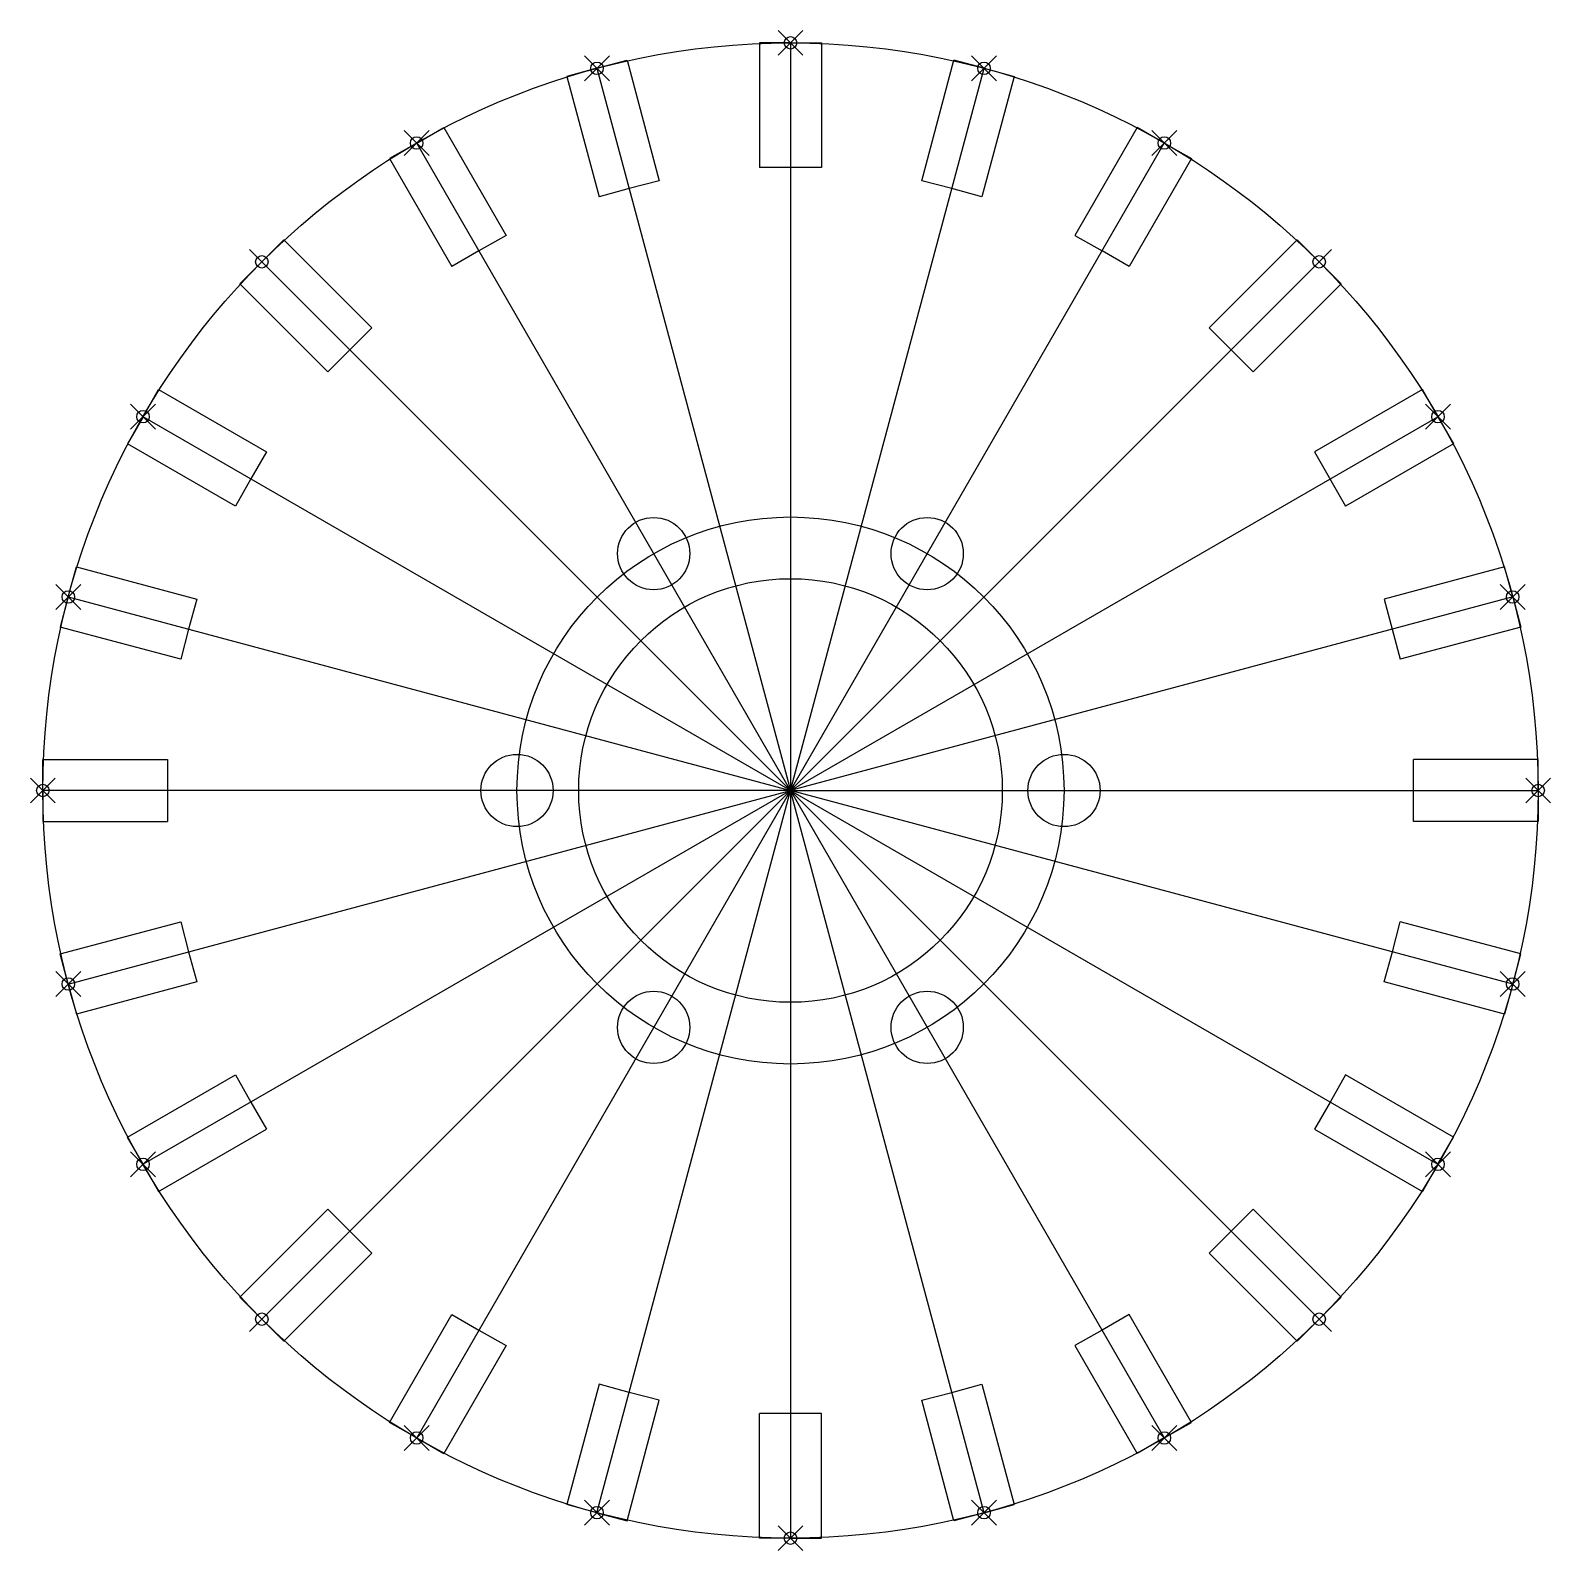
# Model space of a CAD drawing. Header units: millimetres. Extents: x 39 to 161, y 39 to 161.
import ezdxf

# ---------------------------------------------------------------- set-up
doc = ezdxf.new("R2010")
doc.units = ezdxf.units.MM
doc.header["$PDMODE"] = 35

msp = doc.modelspace()

# ---------------------------------------------------------------- linework, layer by layer
for p, q in [((100, 160), (97.5, 160)), ((97.5, 160), (97.5, 150)), ((100, 160), (102.5, 160)), ((100, 160), (100, 100)), ((102.5, 160), (102.5, 150)), ((84.47, 157.96), (86.89, 158.6)), ((86.89, 158.6), (89.47, 148.94)), ((110.53, 148.94), (113.11, 158.6)), ((115.53, 157.96), (113.11, 158.6)), ((84.47, 157.96), (82.06, 157.31)), ((84.47, 157.96), (100, 100)), ((100, 100), (115.53, 157.96)), ((115.53, 157.96), (117.94, 157.31)), ((82.06, 157.31), (84.64, 147.65)), ((117.94, 157.31), (115.36, 147.65)), ((70, 151.96), (72.17, 153.21)), ((72.17, 153.21), (77.17, 144.55)), ((127.83, 153.21), (122.83, 144.55)), ((130, 151.96), (127.83, 153.21)), ((70, 151.96), (67.83, 150.71)), ((100, 100), (70, 151.96)), ((100, 100), (130, 151.96)), ((130, 151.96), (132.17, 150.71)), ((67.83, 150.71), (72.83, 142.05)), ((132.17, 150.71), (127.17, 142.05)), ((89.47, 148.94), (87.06, 148.3)), ((100, 150), (97.5, 150)), ((102.5, 150), (100, 150)), ((112.94, 148.3), (110.53, 148.94)), ((87.06, 148.3), (84.64, 147.65)), ((115.36, 147.65), (112.94, 148.3)), ((57.57, 142.43), (59.34, 144.19)), ((59.34, 144.19), (66.41, 137.12)), ((77.17, 144.55), (75, 143.3)), ((122.83, 144.55), (125, 143.3)), ((140.66, 144.19), (133.59, 137.12)), ((142.43, 142.43), (140.66, 144.19)), ((75, 143.3), (72.83, 142.05)), ((127.17, 142.05), (125, 143.3)), ((57.57, 142.43), (55.81, 140.66)), ((57.57, 142.43), (100, 100)), ((142.43, 142.43), (100, 100)), ((142.43, 142.43), (144.19, 140.66)), ((62.88, 133.59), (55.81, 140.66)), ((144.19, 140.66), (137.12, 133.59)), ((66.41, 137.12), (64.64, 135.36)), ((133.59, 137.12), (135.36, 135.36)), ((64.64, 135.36), (62.88, 133.59)), ((137.12, 133.59), (135.36, 135.36)), ((48.04, 130), (49.29, 132.17)), ((49.29, 132.17), (57.95, 127.17)), ((150.71, 132.17), (142.05, 127.17)), ((151.96, 130), (150.71, 132.17)), ((48.04, 130), (46.79, 127.83)), ((48.04, 130), (48.04, 130)), ((100, 100), (48.04, 130)), ((100, 100), (151.96, 130)), ((151.96, 130), (153.21, 127.83)), ((55.45, 122.83), (46.79, 127.83)), ((57.95, 127.17), (56.7, 125)), ((142.05, 127.17), (144.55, 122.83)), ((153.21, 127.83), (144.55, 122.83)), ((56.7, 125), (55.45, 122.83)), ((42.04, 115.53), (42.69, 117.94)), ((42.69, 117.94), (52.35, 115.36)), ((157.31, 117.94), (147.65, 115.36)), ((157.96, 115.53), (157.31, 117.94)), ((42.04, 115.53), (41.4, 113.11)), ((42.04, 115.53), (100, 100)), ((52.35, 115.36), (51.7, 112.94)), ((157.96, 115.53), (100, 100)), ((147.65, 115.36), (148.94, 110.53)), ((157.96, 115.53), (158.6, 113.11)), ((51.06, 110.53), (41.4, 113.11)), ((51.7, 112.94), (51.06, 110.53)), ((158.6, 113.11), (148.94, 110.53)), ((40, 100), (40, 102.5)), ((40, 102.5), (50, 102.5)), ((50, 102.5), (50, 100)), ((160, 102.5), (150, 102.5)), ((150, 97.5), (150, 102.5)), ((160, 100), (160, 102.5)), ((40, 100), (40, 97.5)), ((100, 100), (40, 100)), ((42.04, 84.47), (100, 100)), ((100, 100), (48.04, 70)), ((50, 100), (50, 97.5)), ((57.57, 57.57), (100, 100)), ((100, 100), (70, 48.04)), ((84.47, 42.04), (100, 100)), ((100, 100), (100, 40)), ((115.53, 42.04), (100, 100)), ((100, 100), (130, 48.04)), ((142.43, 57.57), (100, 100)), ((100, 100), (151.96, 70)), ((157.96, 84.47), (100, 100)), ((100, 100), (160, 100)), ((160, 100), (160, 97.5)), ((40, 97.5), (50, 97.5)), ((160, 97.5), (150, 97.5)), ((41.4, 86.89), (51.06, 89.47)), ((51.06, 89.47), (51.7, 87.06)), ((148.3, 87.06), (148.94, 89.47)), ((158.6, 86.89), (148.94, 89.47)), ((42.04, 84.47), (41.4, 86.89)), ((51.7, 87.06), (52.35, 84.64)), ((147.65, 84.64), (148.3, 87.06)), ((157.96, 84.47), (158.6, 86.89)), ((42.04, 84.47), (42.69, 82.06)), ((52.35, 84.64), (42.69, 82.06)), ((157.31, 82.06), (147.65, 84.64)), ((157.96, 84.47), (157.31, 82.06)), ((46.79, 72.17), (55.45, 77.17)), ((55.45, 77.17), (56.7, 75)), ((144.55, 77.17), (143.3, 75)), ((153.21, 72.17), (144.55, 77.17)), ((56.7, 75), (57.95, 72.83)), ((143.3, 75), (142.05, 72.83)), ((48.04, 70), (46.79, 72.17)), ((49.29, 67.83), (57.95, 72.83)), ((142.05, 72.83), (150.71, 67.83)), ((151.96, 70), (153.21, 72.17)), ((48.04, 70), (49.29, 67.83)), ((151.96, 70), (150.71, 67.83)), ((55.81, 59.34), (62.88, 66.41)), ((62.88, 66.41), (64.64, 64.64)), ((135.36, 64.64), (137.12, 66.41)), ((144.19, 59.34), (137.12, 66.41)), ((64.64, 64.64), (66.41, 62.88)), ((133.59, 62.88), (135.36, 64.64)), ((66.41, 62.88), (59.34, 55.81)), ((140.66, 55.81), (133.59, 62.88)), ((57.57, 57.57), (55.81, 59.34)), ((142.43, 57.57), (144.19, 59.34)), ((57.57, 57.57), (59.34, 55.81)), ((67.83, 49.29), (72.83, 57.95)), ((72.83, 57.95), (75, 56.7)), ((127.17, 57.95), (125, 56.7)), ((132.17, 49.29), (127.17, 57.95)), ((142.43, 57.57), (140.66, 55.81)), ((75, 56.7), (77.17, 55.45)), ((125, 56.7), (122.83, 55.45)), ((77.17, 55.45), (72.17, 46.79)), ((122.83, 55.45), (127.83, 46.79)), ((84.64, 52.35), (82.06, 42.69)), ((87.06, 51.7), (84.64, 52.35)), ((89.47, 51.06), (87.06, 51.7)), ((110.53, 51.06), (112.94, 51.7)), ((112.94, 51.7), (115.36, 52.35)), ((115.36, 52.35), (117.94, 42.69)), ((86.89, 41.4), (89.47, 51.06)), ((113.11, 41.4), (110.53, 51.06)), ((70, 48.04), (67.83, 49.29)), ((100, 50), (97.5, 50)), ((97.5, 40), (97.5, 50)), ((102.5, 50), (100, 50)), ((102.5, 40), (102.5, 50)), ((130, 48.04), (132.17, 49.29)), ((70, 48.04), (72.17, 46.79)), ((130, 48.04), (127.83, 46.79)), ((84.47, 42.04), (82.06, 42.69)), ((84.47, 42.04), (86.89, 41.4)), ((115.53, 42.04), (113.11, 41.4)), ((115.53, 42.04), (117.94, 42.69)), ((100, 40), (97.5, 40)), ((100, 40), (102.5, 40))]:
    msp.add_line(p, q)
for centre, radius in [((100, 100), 60), ((100, 100), 21.95), ((89.02, 119.01), 2.9), ((110.97, 119.01), 2.9), ((100, 100), 17), ((78.05, 100), 2.9), ((121.95, 100), 2.9), ((89.02, 80.99), 2.9), ((110.97, 80.99), 2.9)]:
    msp.add_circle(centre, radius)
for p in [(100, 160), (84.47, 157.96), (115.53, 157.96), (70, 151.96), (130, 151.96), (57.57, 142.43), (142.43, 142.43), (48.04, 130), (151.96, 130), (42.04, 115.53), (157.96, 115.53), (40, 100), (160, 100), (42.04, 84.47), (157.96, 84.47), (48.04, 70), (151.96, 70), (57.57, 57.57), (142.43, 57.57), (70, 48.04), (130, 48.04), (84.47, 42.04), (115.53, 42.04), (100, 40)]:
    msp.add_point(p)

doc.saveas('drawing.dxf')
